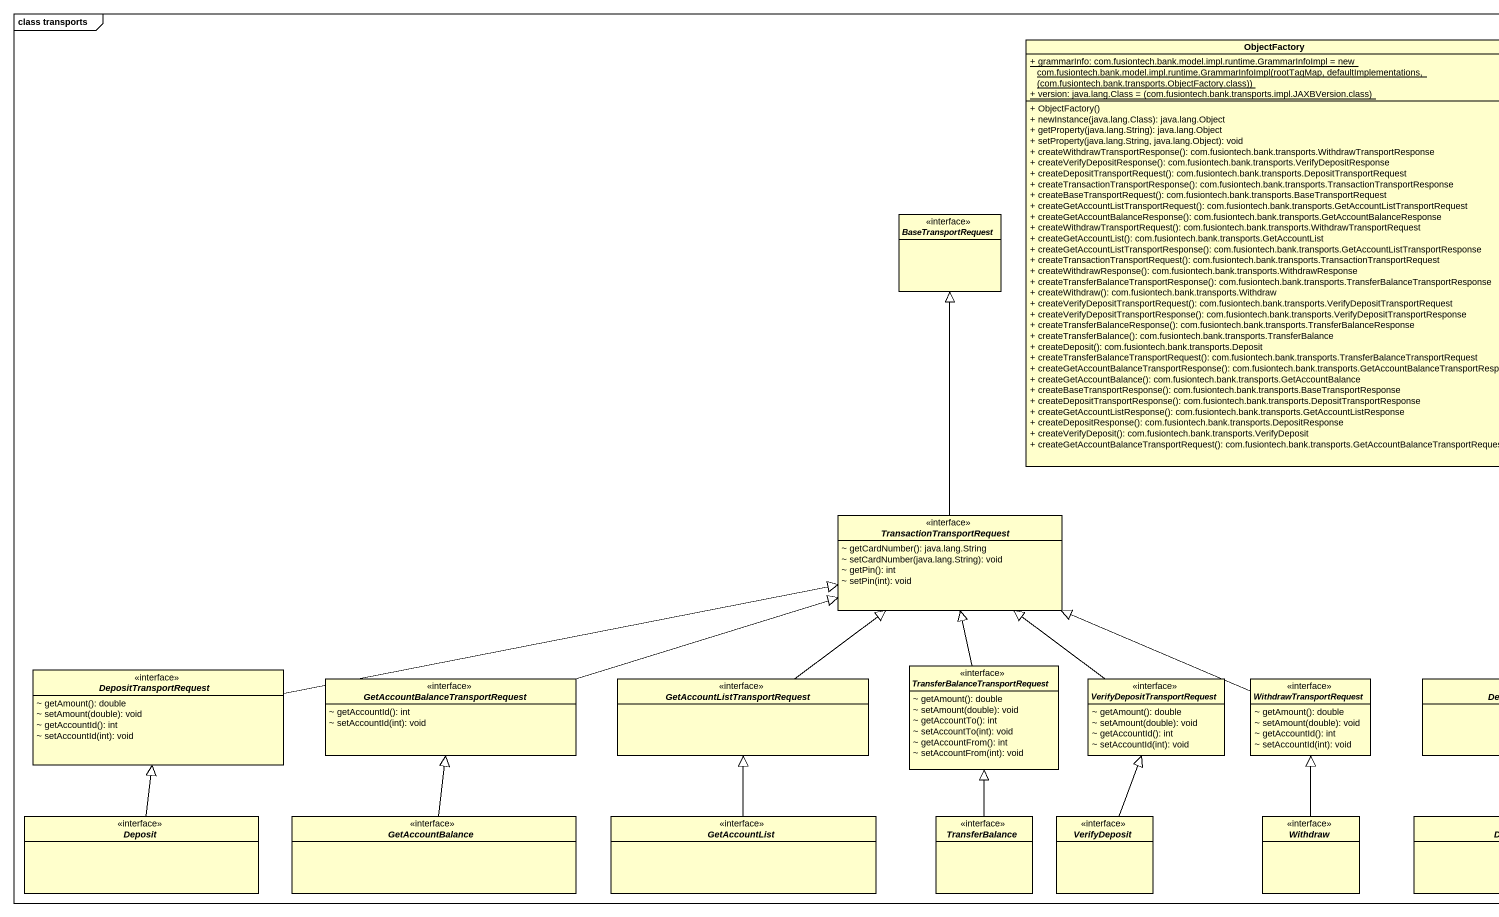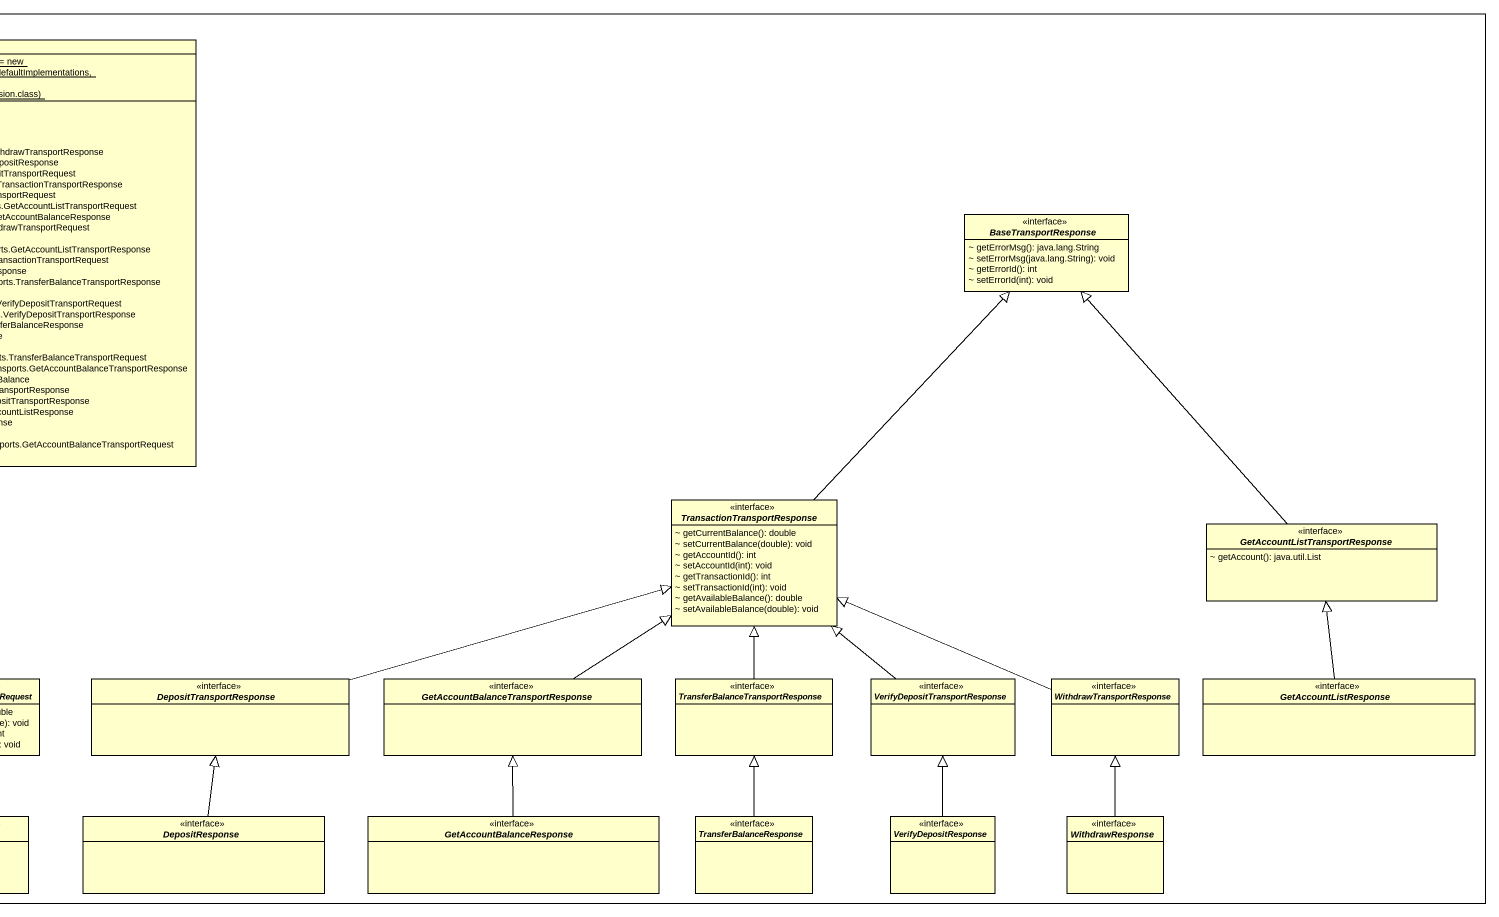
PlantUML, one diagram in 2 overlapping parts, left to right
@startuml
mainframe class transports
hide circle
hide empty members
skinparam classAttributeIconSize 0
class ObjectFactory {
  {static} {field} + grammarInfo: com.fusiontech.bank.model.impl.runtime.GrammarInfoImpl = new com.fusiontech.bank.model.impl.runtime.GrammarInfoImpl(rootTagMap, defaultImplementations, (com.fusiontech.bank.transports.ObjectFactory.class))
  {static} {field} + version: java.lang.Class = (com.fusiontech.bank.transports.impl.JAXBVersion.class)
  + ObjectFactory()
  + newInstance(java.lang.Class): java.lang.Object
  + getProperty(java.lang.String): java.lang.Object
  + setProperty(java.lang.String, java.lang.Object): void
  + createWithdrawTransportResponse(): com.fusiontech.bank.transports.WithdrawTransportResponse
  + createVerifyDepositResponse(): com.fusiontech.bank.transports.VerifyDepositResponse
  + createDepositTransportRequest(): com.fusiontech.bank.transports.DepositTransportRequest
  + createTransactionTransportResponse(): com.fusiontech.bank.transports.TransactionTransportResponse
  + createBaseTransportRequest(): com.fusiontech.bank.transports.BaseTransportRequest
  + createGetAccountListTransportRequest(): com.fusiontech.bank.transports.GetAccountListTransportRequest
  + createGetAccountBalanceResponse(): com.fusiontech.bank.transports.GetAccountBalanceResponse
  + createWithdrawTransportRequest(): com.fusiontech.bank.transports.WithdrawTransportRequest
  + createGetAccountList(): com.fusiontech.bank.transports.GetAccountList
  + createGetAccountListTransportResponse(): com.fusiontech.bank.transports.GetAccountListTransportResponse
  + createTransactionTransportRequest(): com.fusiontech.bank.transports.TransactionTransportRequest
  + createWithdrawResponse(): com.fusiontech.bank.transports.WithdrawResponse
  + createTransferBalanceTransportResponse(): com.fusiontech.bank.transports.TransferBalanceTransportResponse
  + createWithdraw(): com.fusiontech.bank.transports.Withdraw
  + createVerifyDepositTransportRequest(): com.fusiontech.bank.transports.VerifyDepositTransportRequest
  + createVerifyDepositTransportResponse(): com.fusiontech.bank.transports.VerifyDepositTransportResponse
  + createTransferBalanceResponse(): com.fusiontech.bank.transports.TransferBalanceResponse
  + createTransferBalance(): com.fusiontech.bank.transports.TransferBalance
  + createDeposit(): com.fusiontech.bank.transports.Deposit
  + createTransferBalanceTransportRequest(): com.fusiontech.bank.transports.TransferBalanceTransportRequest
  + createGetAccountBalanceTransportResponse(): com.fusiontech.bank.transports.GetAccountBalanceTransportResponse
  + createGetAccountBalance(): com.fusiontech.bank.transports.GetAccountBalance
  + createBaseTransportResponse(): com.fusiontech.bank.transports.BaseTransportResponse
  + createDepositTransportResponse(): com.fusiontech.bank.transports.DepositTransportResponse
  + createGetAccountListResponse(): com.fusiontech.bank.transports.GetAccountListResponse
  + createDepositResponse(): com.fusiontech.bank.transports.DepositResponse
  + createVerifyDeposit(): com.fusiontech.bank.transports.VerifyDeposit
  + createGetAccountBalanceTransportRequest(): com.fusiontech.bank.transports.GetAccountBalanceTransportRequest
}
interface BaseTransportRequest <<interface>>
interface BaseTransportResponse <<interface>> {
  ~ getErrorMsg(): java.lang.String
  ~ setErrorMsg(java.lang.String): void
  ~ getErrorId(): int
  ~ setErrorId(int): void
}
interface TransactionTransportRequest <<interface>> {
  ~ getCardNumber(): java.lang.String
  ~ setCardNumber(java.lang.String): void
  ~ getPin(): int
  ~ setPin(int): void
}
interface TransactionTransportResponse <<interface>> {
  ~ getCurrentBalance(): double
  ~ setCurrentBalance(double): void
  ~ getAccountId(): int
  ~ setAccountId(int): void
  ~ getTransactionId(): int
  ~ setTransactionId(int): void
  ~ getAvailableBalance(): double
  ~ setAvailableBalance(double): void
}
interface "GetAccountListTransportResponse" as GetAccountListTransportRespo <<interface>> {
  ~ getAccount(): java.util.List
}
interface DepositTransportRequest <<interface>> {
  ~ getAmount(): double
  ~ setAmount(double): void
  ~ getAccountId(): int
  ~ setAccountId(int): void
}
interface "GetAccountBalanceTransportRequest" as GetAccountBalanceTransportRe <<interface>> {
  ~ getAccountId(): int
  ~ setAccountId(int): void
}
interface "GetAccountListTransportRequest" as GetAccountListTransportReque <<interface>>
interface "TransferBalanceTransportRequest" as TransferBalanceTransportRequ <<interface>> {
  ~ getAmount(): double
  ~ setAmount(double): void
  ~ getAccountTo(): int
  ~ setAccountTo(int): void
  ~ getAccountFrom(): int
  ~ setAccountFrom(int): void
}
interface "VerifyDepositTransportRequest" as VerifyDepositTransportReques <<interface>> {
  ~ getAmount(): double
  ~ setAmount(double): void
  ~ getAccountId(): int
  ~ setAccountId(int): void
}
interface WithdrawTransportRequest <<interface>> {
  ~ getAmount(): double
  ~ setAmount(double): void
  ~ getAccountId(): int
  ~ setAccountId(int): void
}
interface DepositTransportResponse <<interface>>
interface "GetAccountBalanceTransportResponse" as GetAccountBalanceTransportRe_2 <<interface>>
interface "TransferBalanceTransportResponse" as TransferBalanceTransportResp <<interface>>
interface "VerifyDepositTransportResponse" as VerifyDepositTransportRespon <<interface>>
interface WithdrawTransportResponse <<interface>>
interface GetAccountListResponse <<interface>>
interface Deposit <<interface>>
interface GetAccountBalance <<interface>>
interface GetAccountList <<interface>>
interface TransferBalance <<interface>>
interface VerifyDeposit <<interface>>
interface Withdraw <<interface>>
interface DepositResponse <<interface>>
interface GetAccountBalanceResponse <<interface>>
interface TransferBalanceResponse <<interface>>
interface VerifyDepositResponse <<interface>>
interface WithdrawResponse <<interface>>
TransactionTransportRequest -up-|> BaseTransportRequest
TransactionTransportResponse -up-|> BaseTransportResponse
GetAccountListTransportRespo -up-|> BaseTransportResponse
DepositTransportRequest -right-|> TransactionTransportRequest
GetAccountBalanceTransportRe -right-|> TransactionTransportRequest
GetAccountListTransportReque -up-|> TransactionTransportRequest
TransferBalanceTransportRequ -up-|> TransactionTransportRequest
VerifyDepositTransportReques -up-|> TransactionTransportRequest
WithdrawTransportRequest -left-|> TransactionTransportRequest
DepositTransportResponse -right-|> TransactionTransportResponse
GetAccountBalanceTransportRe_2 -up-|> TransactionTransportResponse
TransferBalanceTransportResp -up-|> TransactionTransportResponse
VerifyDepositTransportRespon -up-|> TransactionTransportResponse
WithdrawTransportResponse -left-|> TransactionTransportResponse
GetAccountListResponse -up-|> GetAccountListTransportRespo
Deposit -up-|> DepositTransportRequest
GetAccountBalance -up-|> GetAccountBalanceTransportRe
GetAccountList -up-|> GetAccountListTransportReque
TransferBalance -up-|> TransferBalanceTransportRequ
VerifyDeposit -up-|> VerifyDepositTransportReques
Withdraw -up-|> WithdrawTransportRequest
DepositResponse -up-|> DepositTransportResponse
GetAccountBalanceResponse -up-|> GetAccountBalanceTransportRe_2
TransferBalanceResponse -up-|> TransferBalanceTransportResp
VerifyDepositResponse -up-|> VerifyDepositTransportRespon
WithdrawResponse -up-|> WithdrawTransportResponse
@enduml
